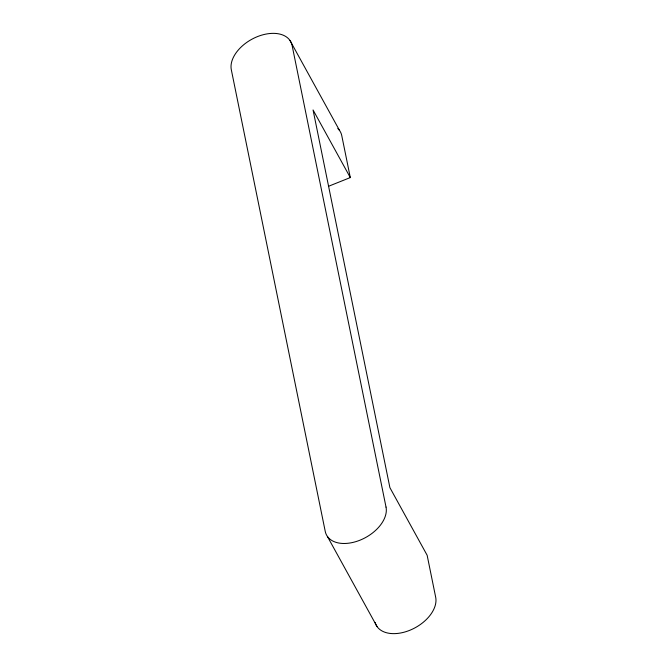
<?xml version="1.0" encoding="UTF-8"?>
<svg xmlns="http://www.w3.org/2000/svg" width="667" height="667" viewBox="0 0 667 667"><rect width="100%" height="100%" fill="white"/><g stroke="black" fill="none" stroke-linecap="round" stroke-linejoin="round"><path stroke-width="1" d="M328.456 186.31L350.3 177.572L341.762 135.601A33.108 20.827 -28.8 0 0 337.819 128.498M289.962 40.429L339.62 130.59M350.3 177.572L313.056 109.955L389.903 487.66L427.147 555.278L435.684 597.248A33.108 20.827 -28.8 0 1 410.222 630.115A33.108 20.827 -28.8 0 1 375.112 622.453M327.38 536.41L377.038 626.571M386.026 507.087L292.104 45.448A33.108 20.827 -28.8 0 0 257.437 36.618A33.108 20.827 -28.8 0 0 231.316 69.752L325.238 531.399A33.108 20.827 -28.8 0 0 359.897 540.228A33.108 20.827 -28.8 0 0 386.026 507.087"/></g></svg>
